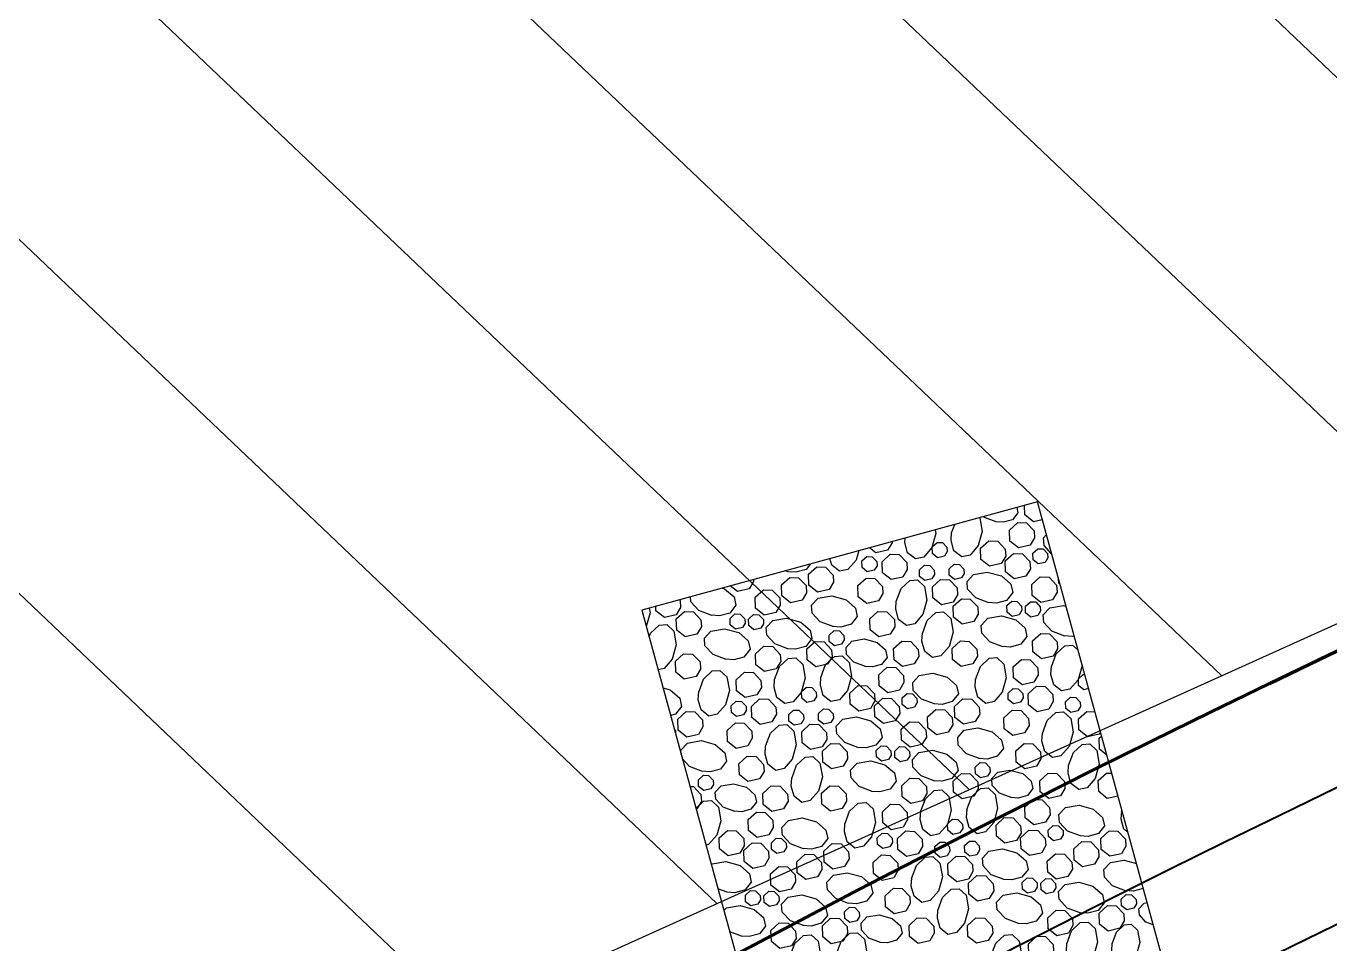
# Model space of a CAD drawing. Header units: inches. Extents: x -5337 to 1057, y 15227 to 19227.
# Drawn here: x -2680.8 to -2649.02, y 16379.7 to 16402.07 of the extents above; entities that cross this region are included whole.
import ezdxf

# ---------------------------------------------------------------- set-up
doc = ezdxf.new("R2010")
doc.units = ezdxf.units.IN
doc.header["$LTSCALE"] = 150
doc.header["$MEASUREMENT"] = 0
for name, color, linetype in [('COMT-MIN', 84, 'Continuous'), ('CONT-MJR', 84, 'Continuous'), ('PAVING', 7, 'Continuous'), ('ROW', 7, 'Continuous')]:
    doc.layers.add(name, color=color, linetype=linetype)

msp = doc.modelspace()

# ---------------------------------------------------------------- linework, layer by layer
at = {"color": 5}
for p, q in [((-2699.339, 16448.826), (-2639.361, 16391.794)), ((-2705.518, 16446.077), (-2645.511, 16389.018)), ((-2711.697, 16443.328), (-2651.662, 16386.241)), ((-2717.876, 16440.579), (-2657.812, 16383.465)), ((-2723.981, 16437.76), (-2663.963, 16380.689)), ((-2729.051, 16433.956), (-2670.113, 16377.913)), ((-2672.033, 16377.047), (-2602.131, 16408.598))]:
    msp.add_line(p, q, dxfattribs=at)
at = {"layer": 'COMT-MIN', "color": 5, "linetype": 'Continuous', "lineweight": 40}
for radius, start, end in [(358.682, 87.19595, 149.48733), (355.682, 87.19365, 152.90954), (352.682, 87.19133, 149.45481), (349.682, 87.18897, 152.96326), (341.682, 87.18254, 152.94352), (339.682, 87.1809, 146.2176), (336.682, 87.1784, 155.72029), (333.682, 87.17588, 149.75678)]:
    msp.add_arc((-2493.35, 16060.287), radius, start, end, dxfattribs=at)
at = {"layer": 'CONT-MJR', "color": 5, "linetype": 'Continuous', "lineweight": 70, "extrusion": (0, 0, -1)}
msp.add_arc((2493.35, 16060.287), 361.682, 27.07625, 92.80179, dxfattribs=at)
at = {"layer": 'CONT-MJR', "color": 5, "linetype": 'Continuous', "lineweight": 70}
msp.add_arc((-2493.35, 16060.287), 343.682, 87.18417, 149.57572, dxfattribs=at)
at = {"layer": 'PAVING', "color": 1, "flags": 128}
msp.add_lwpolyline([(-2660.516, 16368.548), (-2650.871, 16371.188), (-2656.151, 16390.478), (-2665.797, 16387.838)], close=True, dxfattribs=at)
for points in [[(-2656.655, 16390.34), (-2656.627, 16390.211), (-2656.761, 16390.04), (-2656.984, 16389.979), (-2657.167, 16389.99)], [(-2656.031, 16390.038), (-2656.25, 16389.988), (-2656.46, 16390.157), (-2656.467, 16390.392)], [(-2657.559, 16390.093), (-2657.554, 16390.089), (-2657.496, 16389.755), (-2657.592, 16389.409), (-2657.792, 16389.18), (-2657.996, 16389.134), (-2658.187, 16389.285), (-2658.254, 16389.532), (-2658.242, 16389.735)], [(-2657.154, 16389.988), (-2657.439, 16390.094), (-2657.462, 16390.119)], [(-2656.328, 16389.416), (-2656.613, 16389.351), (-2656.822, 16389.519), (-2656.831, 16389.788), (-2656.629, 16389.971), (-2656.413, 16389.962), (-2656.23, 16389.77), (-2656.218, 16389.597), (-2656.328, 16389.416)], [(-2658.64, 16389.797), (-2658.624, 16389.706), (-2658.721, 16389.359), (-2658.92, 16389.131), (-2659.125, 16389.085), (-2659.315, 16389.235), (-2659.383, 16389.483), (-2659.376, 16389.596)], [(-2658.244, 16389.72), (-2658.167, 16389.927)], [(-2655.804, 16389.21), (-2655.99, 16389.409), (-2656.004, 16389.598), (-2655.932, 16389.676)], [(-2659.802, 16389.297), (-2660.087, 16389.232), (-2660.244, 16389.358)], [(-2659.695, 16389.508), (-2659.693, 16389.478), (-2659.802, 16389.297)], [(-2658.413, 16389.154), (-2658.584, 16389.115), (-2658.71, 16389.216), (-2658.715, 16389.378), (-2658.594, 16389.487), (-2658.465, 16389.482), (-2658.355, 16389.367), (-2658.348, 16389.263), (-2658.413, 16389.154)], [(-2657.032, 16388.97), (-2657.317, 16388.906), (-2657.527, 16389.074), (-2657.535, 16389.343), (-2657.334, 16389.526), (-2657.118, 16389.517), (-2656.934, 16389.325), (-2656.923, 16389.152), (-2657.032, 16388.97)], [(-2655.96, 16389.001), (-2656.132, 16388.962), (-2656.257, 16389.063), (-2656.262, 16389.224), (-2656.141, 16389.334), (-2656.012, 16389.329), (-2655.902, 16389.213), (-2655.895, 16389.109), (-2655.961, 16389.001)], [(-2660.506, 16389.286), (-2660.57, 16389.057), (-2660.769, 16388.828), (-2660.974, 16388.783), (-2661.164, 16388.932), (-2661.208, 16389.094)], [(-2660.126, 16388.811), (-2660.297, 16388.772), (-2660.423, 16388.873), (-2660.428, 16389.034), (-2660.307, 16389.144), (-2660.177, 16389.139), (-2660.067, 16389.023), (-2660.06, 16388.92), (-2660.126, 16388.811)], [(-2659.434, 16388.644), (-2659.719, 16388.58), (-2659.929, 16388.748), (-2659.938, 16389.017), (-2659.736, 16389.2), (-2659.52, 16389.191), (-2659.337, 16388.999), (-2659.325, 16388.826), (-2659.434, 16388.645)], [(-2656.431, 16388.664), (-2656.716, 16388.599), (-2656.925, 16388.767), (-2656.934, 16389.036), (-2656.732, 16389.219), (-2656.517, 16389.21), (-2656.333, 16389.018), (-2656.322, 16388.845), (-2656.431, 16388.664)], [(-2662.224, 16388.769), (-2662.296, 16388.796)], [(-2661.679, 16388.965), (-2661.788, 16388.826), (-2662.036, 16388.759), (-2662.239, 16388.772)], [(-2661.228, 16388.337), (-2661.513, 16388.273), (-2661.722, 16388.441), (-2661.731, 16388.71), (-2661.529, 16388.893), (-2661.314, 16388.884), (-2661.13, 16388.692), (-2661.118, 16388.519), (-2661.228, 16388.338)], [(-2658.725, 16388.597), (-2658.896, 16388.558), (-2659.022, 16388.659), (-2659.027, 16388.82), (-2658.906, 16388.93), (-2658.777, 16388.925), (-2658.667, 16388.81), (-2658.66, 16388.706), (-2658.725, 16388.597)], [(-2658.001, 16388.622), (-2658.172, 16388.584), (-2658.298, 16388.685), (-2658.303, 16388.846), (-2658.182, 16388.956), (-2658.053, 16388.951), (-2657.943, 16388.835), (-2657.936, 16388.731), (-2658.001, 16388.623)], [(-2657.338, 16388.017), (-2657.655, 16388.135), (-2657.853, 16388.348), (-2657.867, 16388.536), (-2657.707, 16388.707), (-2657.374, 16388.765), (-2657.027, 16388.669), (-2656.798, 16388.47), (-2656.752, 16388.265), (-2656.903, 16388.075), (-2657.15, 16388.007), (-2657.353, 16388.02)], [(-2663.834, 16388.375), (-2663.775, 16388.359), (-2663.546, 16388.159), (-2663.501, 16387.955), (-2663.651, 16387.765), (-2663.899, 16387.697), (-2664.101, 16387.71)], [(-2663.179, 16388.353), (-2663.464, 16388.289), (-2663.638, 16388.429)], [(-2663.073, 16388.583), (-2663.07, 16388.535), (-2663.179, 16388.354)], [(-2661.886, 16388.08), (-2662.171, 16388.015), (-2662.381, 16388.184), (-2662.39, 16388.453), (-2662.188, 16388.635), (-2661.972, 16388.626), (-2661.789, 16388.435), (-2661.777, 16388.262), (-2661.886, 16388.08)], [(-2660.026, 16388.06), (-2660.311, 16387.995), (-2660.52, 16388.164), (-2660.529, 16388.433), (-2660.327, 16388.616), (-2660.112, 16388.607), (-2659.928, 16388.415), (-2659.917, 16388.241), (-2660.026, 16388.06)], [(-2659.592, 16388.046), (-2659.474, 16388.363), (-2659.262, 16388.561), (-2659.073, 16388.575), (-2658.902, 16388.415), (-2658.844, 16388.082), (-2658.94, 16387.735), (-2659.139, 16387.506), (-2659.344, 16387.461), (-2659.534, 16387.611), (-2659.602, 16387.858), (-2659.59, 16388.061)], [(-2658.208, 16388.03), (-2658.492, 16387.965), (-2658.702, 16388.133), (-2658.711, 16388.402), (-2658.509, 16388.585), (-2658.293, 16388.576), (-2658.11, 16388.384), (-2658.098, 16388.211), (-2658.208, 16388.03)], [(-2655.781, 16388.089), (-2656.066, 16388.025), (-2656.275, 16388.193), (-2656.284, 16388.462), (-2656.082, 16388.645), (-2655.867, 16388.636), (-2655.683, 16388.444), (-2655.672, 16388.271), (-2655.781, 16388.09)], [(-2655.601, 16388.469), (-2655.632, 16388.494), (-2655.635, 16388.594)], [(-2664.874, 16388.09), (-2664.858, 16388.074), (-2664.847, 16387.901), (-2664.956, 16387.72)], [(-2664.087, 16387.707), (-2664.404, 16387.825), (-2664.601, 16388.037), (-2664.611, 16388.162)], [(-2662.529, 16387.78), (-2662.814, 16387.715), (-2663.024, 16387.883), (-2663.032, 16388.152), (-2662.831, 16388.335), (-2662.615, 16388.326), (-2662.432, 16388.134), (-2662.42, 16387.961), (-2662.529, 16387.78)], [(-2661.127, 16387.435), (-2661.444, 16387.553), (-2661.641, 16387.766), (-2661.656, 16387.954), (-2661.495, 16388.125), (-2661.162, 16388.183), (-2660.815, 16388.087), (-2660.587, 16387.888), (-2660.541, 16387.683), (-2660.691, 16387.493), (-2660.939, 16387.425), (-2661.142, 16387.438)], [(-2657.701, 16387.559), (-2657.986, 16387.494), (-2658.195, 16387.662), (-2658.204, 16387.931), (-2658.002, 16388.114), (-2657.787, 16388.105), (-2657.604, 16387.913), (-2657.592, 16387.74), (-2657.701, 16387.559)], [(-2656.594, 16387.723), (-2656.765, 16387.684), (-2656.891, 16387.785), (-2656.896, 16387.946), (-2656.775, 16388.056), (-2656.646, 16388.051), (-2656.535, 16387.936), (-2656.529, 16387.832), (-2656.594, 16387.723)], [(-2656.141, 16387.707), (-2656.312, 16387.668), (-2656.438, 16387.769), (-2656.443, 16387.931), (-2656.322, 16388.04), (-2656.193, 16388.035), (-2656.083, 16387.92), (-2656.076, 16387.816), (-2656.141, 16387.707)], [(-2665.612, 16387.888), (-2665.592, 16387.772), (-2665.686, 16387.434)], [(-2664.956, 16387.72), (-2665.241, 16387.655), (-2665.45, 16387.823), (-2665.454, 16387.932)], [(-2664.45, 16387.249), (-2664.735, 16387.184), (-2664.944, 16387.352), (-2664.953, 16387.621), (-2664.751, 16387.804), (-2664.536, 16387.795), (-2664.352, 16387.603), (-2664.34, 16387.43), (-2664.45, 16387.249)], [(-2663.343, 16387.413), (-2663.513, 16387.374), (-2663.639, 16387.475), (-2663.644, 16387.636), (-2663.524, 16387.746), (-2663.394, 16387.741), (-2663.284, 16387.626), (-2663.277, 16387.522), (-2663.343, 16387.413)], [(-2662.89, 16387.397), (-2663.061, 16387.358), (-2663.187, 16387.459), (-2663.192, 16387.62), (-2663.071, 16387.73), (-2662.941, 16387.725), (-2662.831, 16387.61), (-2662.824, 16387.506), (-2662.89, 16387.397)], [(-2659.736, 16387.25), (-2660.02, 16387.185), (-2660.23, 16387.354), (-2660.239, 16387.622), (-2660.037, 16387.805), (-2659.821, 16387.796), (-2659.638, 16387.605), (-2659.626, 16387.432), (-2659.736, 16387.25)], [(-2658.955, 16387.265), (-2658.836, 16387.582), (-2658.624, 16387.78), (-2658.436, 16387.794), (-2658.265, 16387.634), (-2658.207, 16387.301), (-2658.303, 16386.954), (-2658.502, 16386.725), (-2658.707, 16386.68), (-2658.897, 16386.83), (-2658.965, 16387.077), (-2658.952, 16387.28)], [(-2655.483, 16387.204), (-2655.8, 16387.323), (-2655.997, 16387.535), (-2656.012, 16387.724), (-2655.851, 16387.895), (-2655.518, 16387.952), (-2655.455, 16387.935)], [(-2665.618, 16387.184), (-2665.585, 16387.272), (-2665.373, 16387.47), (-2665.184, 16387.484), (-2665.013, 16387.324), (-2664.955, 16386.991), (-2665.051, 16386.644), (-2665.251, 16386.415), (-2665.398, 16386.382)], [(-2662.231, 16386.894), (-2662.548, 16387.013), (-2662.746, 16387.225), (-2662.76, 16387.414), (-2662.6, 16387.585), (-2662.267, 16387.643), (-2661.92, 16387.546), (-2661.691, 16387.347), (-2661.646, 16387.142), (-2661.796, 16386.952), (-2662.044, 16386.884), (-2662.246, 16386.897)], [(-2656.991, 16386.946), (-2657.308, 16387.065), (-2657.505, 16387.277), (-2657.52, 16387.466), (-2657.359, 16387.637), (-2657.026, 16387.695), (-2656.679, 16387.598), (-2656.45, 16387.399), (-2656.405, 16387.194), (-2656.555, 16387.004), (-2656.803, 16386.936), (-2657.006, 16386.949)], [(-2663.74, 16386.636), (-2664.056, 16386.755), (-2664.254, 16386.967), (-2664.268, 16387.156), (-2664.108, 16387.327), (-2663.775, 16387.385), (-2663.428, 16387.288), (-2663.199, 16387.089), (-2663.154, 16386.884), (-2663.304, 16386.694), (-2663.551, 16386.627), (-2663.754, 16386.639)], [(-2660.927, 16387.007), (-2661.098, 16386.968), (-2661.224, 16387.069), (-2661.229, 16387.23), (-2661.108, 16387.34), (-2660.979, 16387.335), (-2660.868, 16387.22), (-2660.861, 16387.115), (-2660.927, 16387.007)], [(-2660.34, 16386.46), (-2660.625, 16386.567), (-2660.803, 16386.758), (-2660.816, 16386.927), (-2660.672, 16387.081), (-2660.372, 16387.134), (-2660.06, 16387.047), (-2659.854, 16386.867), (-2659.813, 16386.683), (-2659.948, 16386.512), (-2660.171, 16386.451), (-2660.354, 16386.463)], [(-2655.769, 16386.713), (-2656.053, 16386.648), (-2656.263, 16386.817), (-2656.272, 16387.085), (-2656.07, 16387.268), (-2655.855, 16387.259), (-2655.671, 16387.068), (-2655.659, 16386.895), (-2655.769, 16386.713)], [(-2655.255, 16387.205), (-2655.295, 16387.194), (-2655.498, 16387.207)], [(-2664.473, 16386.219), (-2664.758, 16386.155), (-2664.967, 16386.323), (-2664.976, 16386.592), (-2664.775, 16386.775), (-2664.559, 16386.766), (-2664.375, 16386.574), (-2664.364, 16386.401), (-2664.473, 16386.219)], [(-2662.517, 16386.403), (-2662.802, 16386.338), (-2663.011, 16386.507), (-2663.02, 16386.775), (-2662.818, 16386.958), (-2662.603, 16386.95), (-2662.419, 16386.758), (-2662.408, 16386.584), (-2662.517, 16386.403)], [(-2661.265, 16386.518), (-2661.55, 16386.453), (-2661.76, 16386.622), (-2661.768, 16386.89), (-2661.567, 16387.074), (-2661.351, 16387.065), (-2661.167, 16386.873), (-2661.156, 16386.7), (-2661.265, 16386.518)], [(-2659.152, 16386.525), (-2659.437, 16386.46), (-2659.646, 16386.629), (-2659.655, 16386.898), (-2659.453, 16387.081), (-2659.238, 16387.072), (-2659.054, 16386.88), (-2659.043, 16386.707), (-2659.152, 16386.526)], [(-2657.724, 16386.529), (-2658.009, 16386.464), (-2658.219, 16386.633), (-2658.228, 16386.902), (-2658.026, 16387.085), (-2657.811, 16387.076), (-2657.627, 16386.884), (-2657.615, 16386.711), (-2657.724, 16386.529)], [(-2655.811, 16386.453), (-2655.692, 16386.77), (-2655.48, 16386.968), (-2655.292, 16386.982), (-2655.161, 16386.859)], [(-2662.559, 16386.143), (-2662.441, 16386.46), (-2662.229, 16386.658), (-2662.04, 16386.672), (-2661.869, 16386.512), (-2661.811, 16386.178), (-2661.907, 16385.832), (-2662.107, 16385.603), (-2662.311, 16385.558), (-2662.502, 16385.707), (-2662.569, 16385.955), (-2662.557, 16386.158)], [(-2661.431, 16386.192), (-2661.313, 16386.509), (-2661.1, 16386.707), (-2660.912, 16386.722), (-2660.741, 16386.561), (-2660.683, 16386.228), (-2660.779, 16385.881), (-2660.978, 16385.652), (-2661.183, 16385.607), (-2661.373, 16385.757), (-2661.441, 16386.005), (-2661.428, 16386.207)], [(-2657.66, 16386.15), (-2657.542, 16386.467), (-2657.329, 16386.665), (-2657.14, 16386.679), (-2656.97, 16386.519), (-2656.912, 16386.186), (-2657.008, 16385.839), (-2657.208, 16385.61), (-2657.412, 16385.565), (-2657.602, 16385.715), (-2657.67, 16385.962), (-2657.657, 16386.165)], [(-2656.24, 16386.079), (-2656.525, 16386.014), (-2656.735, 16386.183), (-2656.743, 16386.451), (-2656.542, 16386.635), (-2656.326, 16386.626), (-2656.143, 16386.434), (-2656.131, 16386.261), (-2656.24, 16386.079)], [(-2655.068, 16386.523), (-2655.063, 16386.488), (-2655.159, 16386.142), (-2655.359, 16385.913), (-2655.563, 16385.868), (-2655.753, 16386.017), (-2655.821, 16386.265), (-2655.808, 16386.468)], [(-2664.408, 16385.84), (-2664.29, 16386.157), (-2664.078, 16386.355), (-2663.889, 16386.369), (-2663.718, 16386.209), (-2663.66, 16385.876), (-2663.757, 16385.529), (-2663.956, 16385.3), (-2664.16, 16385.255), (-2664.351, 16385.405), (-2664.418, 16385.653), (-2664.406, 16385.855)], [(-2662.989, 16385.769), (-2663.274, 16385.705), (-2663.483, 16385.873), (-2663.492, 16386.142), (-2663.29, 16386.325), (-2663.075, 16386.316), (-2662.891, 16386.124), (-2662.88, 16385.951), (-2662.989, 16385.77)], [(-2659.514, 16385.888), (-2659.799, 16385.823), (-2660.009, 16385.992), (-2660.017, 16386.261), (-2659.816, 16386.444), (-2659.6, 16386.435), (-2659.416, 16386.243), (-2659.405, 16386.07), (-2659.514, 16385.888)], [(-2658.662, 16385.551), (-2658.979, 16385.669), (-2659.177, 16385.882), (-2659.191, 16386.071), (-2659.031, 16386.242), (-2658.697, 16386.299), (-2658.351, 16386.203), (-2658.122, 16386.004), (-2658.076, 16385.799), (-2658.226, 16385.609), (-2658.474, 16385.541), (-2658.677, 16385.554)], [(-2654.905, 16385.924), (-2655.022, 16385.898), (-2655.148, 16385.999), (-2655.153, 16386.16), (-2655.032, 16386.27), (-2654.999, 16386.268)], [(-2665.278, 16385.943), (-2665.099, 16385.893), (-2664.87, 16385.694), (-2664.825, 16385.489), (-2664.975, 16385.299), (-2665.093, 16385.267)], [(-2661.6, 16385.626), (-2661.771, 16385.588), (-2661.897, 16385.689), (-2661.902, 16385.85), (-2661.781, 16385.96), (-2661.652, 16385.954), (-2661.541, 16385.839), (-2661.534, 16385.735), (-2661.6, 16385.627)], [(-2660.219, 16385.443), (-2660.504, 16385.378), (-2660.713, 16385.546), (-2660.722, 16385.815), (-2660.52, 16385.998), (-2660.305, 16385.989), (-2660.121, 16385.797), (-2660.11, 16385.624), (-2660.219, 16385.443)], [(-2656.564, 16385.593), (-2656.735, 16385.554), (-2656.861, 16385.655), (-2656.866, 16385.817), (-2656.745, 16385.926), (-2656.616, 16385.921), (-2656.505, 16385.806), (-2656.498, 16385.702), (-2656.564, 16385.593)], [(-2655.873, 16385.427), (-2656.157, 16385.362), (-2656.367, 16385.531), (-2656.376, 16385.799), (-2656.174, 16385.982), (-2655.958, 16385.974), (-2655.775, 16385.782), (-2655.763, 16385.608), (-2655.872, 16385.427)], [(-2663.312, 16385.283), (-2663.483, 16385.244), (-2663.609, 16385.345), (-2663.614, 16385.507), (-2663.493, 16385.616), (-2663.364, 16385.611), (-2663.254, 16385.496), (-2663.247, 16385.392), (-2663.313, 16385.283)], [(-2662.621, 16385.117), (-2662.906, 16385.052), (-2663.115, 16385.221), (-2663.124, 16385.49), (-2662.922, 16385.672), (-2662.707, 16385.664), (-2662.523, 16385.472), (-2662.512, 16385.299), (-2662.621, 16385.117)], [(-2659.618, 16385.136), (-2659.902, 16385.071), (-2660.112, 16385.24), (-2660.121, 16385.508), (-2659.919, 16385.691), (-2659.704, 16385.683), (-2659.52, 16385.491), (-2659.508, 16385.317), (-2659.617, 16385.136)], [(-2659.147, 16385.473), (-2659.318, 16385.434), (-2659.444, 16385.535), (-2659.449, 16385.697), (-2659.328, 16385.806), (-2659.199, 16385.801), (-2659.088, 16385.686), (-2659.081, 16385.582), (-2659.147, 16385.473)], [(-2657.666, 16385.12), (-2657.951, 16385.055), (-2658.16, 16385.223), (-2658.169, 16385.492), (-2657.967, 16385.675), (-2657.752, 16385.666), (-2657.568, 16385.474), (-2657.556, 16385.301), (-2657.666, 16385.12)], [(-2655.164, 16385.379), (-2655.334, 16385.341), (-2655.46, 16385.442), (-2655.465, 16385.603), (-2655.344, 16385.713), (-2655.215, 16385.707), (-2655.105, 16385.592), (-2655.098, 16385.488), (-2655.164, 16385.379)], [(-2664.414, 16384.81), (-2664.699, 16384.745), (-2664.908, 16384.913), (-2664.917, 16385.182), (-2664.715, 16385.365), (-2664.5, 16385.356), (-2664.316, 16385.164), (-2664.305, 16384.991), (-2664.414, 16384.81)], [(-2661.912, 16385.069), (-2662.083, 16385.031), (-2662.209, 16385.132), (-2662.214, 16385.293), (-2662.093, 16385.402), (-2661.964, 16385.397), (-2661.853, 16385.282), (-2661.846, 16385.178), (-2661.912, 16385.07)], [(-2661.188, 16385.095), (-2661.359, 16385.056), (-2661.485, 16385.157), (-2661.49, 16385.318), (-2661.369, 16385.428), (-2661.24, 16385.423), (-2661.129, 16385.308), (-2661.122, 16385.204), (-2661.188, 16385.095)], [(-2660.525, 16384.489), (-2660.842, 16384.608), (-2661.039, 16384.82), (-2661.054, 16385.009), (-2660.893, 16385.18), (-2660.56, 16385.238), (-2660.213, 16385.141), (-2659.985, 16384.942), (-2659.939, 16384.737), (-2660.089, 16384.547), (-2660.337, 16384.48), (-2660.539, 16384.492)], [(-2658.324, 16384.862), (-2658.609, 16384.798), (-2658.819, 16384.966), (-2658.827, 16385.235), (-2658.626, 16385.418), (-2658.41, 16385.409), (-2658.227, 16385.217), (-2658.215, 16385.044), (-2658.324, 16384.862)], [(-2656.464, 16384.843), (-2656.749, 16384.778), (-2656.958, 16384.946), (-2656.967, 16385.215), (-2656.765, 16385.398), (-2656.55, 16385.389), (-2656.366, 16385.197), (-2656.355, 16385.024), (-2656.464, 16384.843)], [(-2656.03, 16384.829), (-2655.912, 16385.146), (-2655.7, 16385.343), (-2655.511, 16385.358), (-2655.34, 16385.197), (-2655.282, 16384.864), (-2655.378, 16384.517), (-2655.578, 16384.289), (-2655.782, 16384.243), (-2655.972, 16384.393), (-2656.04, 16384.641), (-2656.028, 16384.844)], [(-2654.645, 16384.812), (-2654.931, 16384.747), (-2655.14, 16384.916), (-2655.149, 16385.184), (-2654.947, 16385.367), (-2654.75, 16385.359)], [(-2665.002, 16384.935), (-2664.975, 16384.907), (-2664.969, 16384.815)], [(-2663.213, 16384.533), (-2663.497, 16384.468), (-2663.707, 16384.636), (-2663.716, 16384.905), (-2663.514, 16385.088), (-2663.298, 16385.079), (-2663.115, 16384.887), (-2663.103, 16384.714), (-2663.213, 16384.533)], [(-2662.778, 16384.519), (-2662.66, 16384.836), (-2662.448, 16385.033), (-2662.259, 16385.048), (-2662.088, 16384.887), (-2662.03, 16384.554), (-2662.127, 16384.207), (-2662.326, 16383.978), (-2662.531, 16383.933), (-2662.721, 16384.083), (-2662.788, 16384.331), (-2662.776, 16384.534)], [(-2661.394, 16384.502), (-2661.679, 16384.437), (-2661.888, 16384.606), (-2661.897, 16384.874), (-2661.695, 16385.057), (-2661.48, 16385.048), (-2661.296, 16384.857), (-2661.285, 16384.683), (-2661.394, 16384.502)], [(-2658.967, 16384.562), (-2659.252, 16384.497), (-2659.462, 16384.665), (-2659.471, 16384.934), (-2659.269, 16385.117), (-2659.053, 16385.108), (-2658.87, 16384.916), (-2658.858, 16384.743), (-2658.968, 16384.562)], [(-2657.565, 16384.218), (-2657.882, 16384.336), (-2658.079, 16384.548), (-2658.094, 16384.737), (-2657.933, 16384.908), (-2657.601, 16384.966), (-2657.254, 16384.869), (-2657.025, 16384.67), (-2656.979, 16384.466), (-2657.129, 16384.275), (-2657.377, 16384.208), (-2657.58, 16384.22)], [(-2654.614, 16384.864), (-2654.645, 16384.812)], [(-2664.834, 16384.322), (-2664.842, 16384.427), (-2664.682, 16384.598), (-2664.349, 16384.656), (-2664.002, 16384.56), (-2663.773, 16384.36), (-2663.728, 16384.156), (-2663.878, 16383.965), (-2664.126, 16383.898), (-2664.328, 16383.91)], [(-2660.888, 16384.031), (-2661.173, 16383.966), (-2661.382, 16384.135), (-2661.391, 16384.403), (-2661.189, 16384.586), (-2660.974, 16384.578), (-2660.79, 16384.386), (-2660.779, 16384.212), (-2660.888, 16384.031)], [(-2656.174, 16384.033), (-2656.458, 16383.968), (-2656.668, 16384.136), (-2656.677, 16384.405), (-2656.475, 16384.588), (-2656.259, 16384.579), (-2656.076, 16384.387), (-2656.065, 16384.214), (-2656.174, 16384.033)], [(-2655.393, 16384.048), (-2655.274, 16384.364), (-2655.062, 16384.562), (-2654.874, 16384.577), (-2654.703, 16384.416), (-2654.645, 16384.083), (-2654.741, 16383.736), (-2654.941, 16383.507), (-2655.145, 16383.462), (-2655.335, 16383.612), (-2655.403, 16383.86), (-2655.39, 16384.062)], [(-2654.462, 16384.306), (-2654.634, 16384.445), (-2654.642, 16384.713), (-2654.587, 16384.764)], [(-2662.922, 16383.722), (-2663.207, 16383.658), (-2663.416, 16383.826), (-2663.425, 16384.095), (-2663.223, 16384.278), (-2663.008, 16384.269), (-2662.824, 16384.077), (-2662.813, 16383.904), (-2662.922, 16383.723)], [(-2662.141, 16383.738), (-2662.023, 16384.055), (-2661.811, 16384.252), (-2661.622, 16384.267), (-2661.451, 16384.106), (-2661.393, 16383.773), (-2661.49, 16383.426), (-2661.689, 16383.198), (-2661.894, 16383.152), (-2662.084, 16383.302), (-2662.151, 16383.55), (-2662.139, 16383.753)], [(-2659.781, 16384.196), (-2659.952, 16384.157), (-2660.077, 16384.258), (-2660.082, 16384.419), (-2659.962, 16384.529), (-2659.832, 16384.523), (-2659.722, 16384.408), (-2659.715, 16384.305), (-2659.781, 16384.196)], [(-2659.328, 16384.179), (-2659.499, 16384.141), (-2659.625, 16384.242), (-2659.63, 16384.403), (-2659.509, 16384.513), (-2659.38, 16384.508), (-2659.269, 16384.392), (-2659.262, 16384.288), (-2659.328, 16384.18)], [(-2658.67, 16383.677), (-2658.986, 16383.795), (-2659.184, 16384.007), (-2659.198, 16384.196), (-2659.038, 16384.367), (-2658.705, 16384.425), (-2658.358, 16384.329), (-2658.129, 16384.129), (-2658.084, 16383.925), (-2658.234, 16383.734), (-2658.482, 16383.667), (-2658.684, 16383.679)], [(-2664.314, 16383.908), (-2664.63, 16384.026), (-2664.804, 16384.213)], [(-2660.178, 16383.419), (-2660.494, 16383.537), (-2660.692, 16383.749), (-2660.706, 16383.938), (-2660.546, 16384.109), (-2660.213, 16384.167), (-2659.866, 16384.071), (-2659.637, 16383.871), (-2659.592, 16383.667), (-2659.742, 16383.476), (-2659.989, 16383.409), (-2660.192, 16383.421)], [(-2657.365, 16383.789), (-2657.536, 16383.75), (-2657.662, 16383.851), (-2657.667, 16384.013), (-2657.546, 16384.122), (-2657.417, 16384.117), (-2657.307, 16384.002), (-2657.3, 16383.898), (-2657.365, 16383.789)], [(-2656.788, 16383.267), (-2657.073, 16383.373), (-2657.251, 16383.564), (-2657.264, 16383.734), (-2657.119, 16383.888), (-2656.82, 16383.94), (-2656.507, 16383.853), (-2656.302, 16383.673), (-2656.261, 16383.49), (-2656.396, 16383.319), (-2656.619, 16383.258), (-2656.801, 16383.269)], [(-2664.113, 16383.479), (-2664.285, 16383.44), (-2664.41, 16383.542), (-2664.415, 16383.703), (-2664.294, 16383.812), (-2664.165, 16383.807), (-2664.055, 16383.692), (-2664.048, 16383.588), (-2664.114, 16383.479)], [(-2663.527, 16382.933), (-2663.812, 16383.039), (-2663.99, 16383.23), (-2664.002, 16383.4), (-2663.858, 16383.554), (-2663.559, 16383.606), (-2663.246, 16383.52), (-2663.041, 16383.34), (-2663, 16383.156), (-2663.135, 16382.984), (-2663.358, 16382.924), (-2663.54, 16382.935)], [(-2658.955, 16383.186), (-2659.24, 16383.121), (-2659.45, 16383.289), (-2659.458, 16383.558), (-2659.257, 16383.741), (-2659.041, 16383.732), (-2658.857, 16383.54), (-2658.846, 16383.367), (-2658.955, 16383.186)], [(-2657.703, 16383.3), (-2657.988, 16383.236), (-2658.198, 16383.404), (-2658.206, 16383.673), (-2658.005, 16383.856), (-2657.789, 16383.847), (-2657.605, 16383.655), (-2657.594, 16383.482), (-2657.703, 16383.301)], [(-2655.59, 16383.308), (-2655.875, 16383.243), (-2656.084, 16383.412), (-2656.093, 16383.68), (-2655.891, 16383.863), (-2655.676, 16383.854), (-2655.492, 16383.663), (-2655.48, 16383.489), (-2655.59, 16383.308)], [(-2654.188, 16383.306), (-2654.448, 16383.247), (-2654.657, 16383.416), (-2654.666, 16383.684), (-2654.464, 16383.867), (-2654.34, 16383.862)], [(-2664.62, 16383.54), (-2664.538, 16383.537), (-2664.354, 16383.345), (-2664.342, 16383.172), (-2664.452, 16382.991)], [(-2662.338, 16382.998), (-2662.623, 16382.933), (-2662.833, 16383.102), (-2662.841, 16383.37), (-2662.64, 16383.553), (-2662.424, 16383.544), (-2662.241, 16383.353), (-2662.229, 16383.179), (-2662.338, 16382.998)], [(-2660.911, 16383.002), (-2661.196, 16382.937), (-2661.406, 16383.105), (-2661.414, 16383.374), (-2661.213, 16383.557), (-2660.997, 16383.548), (-2660.813, 16383.357), (-2660.802, 16383.183), (-2660.911, 16383.002)], [(-2658.998, 16382.925), (-2658.879, 16383.242), (-2658.667, 16383.44), (-2658.478, 16383.454), (-2658.307, 16383.294), (-2658.249, 16382.961), (-2658.346, 16382.614), (-2658.545, 16382.385), (-2658.749, 16382.34), (-2658.94, 16382.49), (-2659.007, 16382.738), (-2658.995, 16382.94)], [(-2657.869, 16382.975), (-2657.751, 16383.292), (-2657.539, 16383.489), (-2657.35, 16383.504), (-2657.179, 16383.344), (-2657.121, 16383.01), (-2657.217, 16382.663), (-2657.417, 16382.435), (-2657.621, 16382.389), (-2657.811, 16382.539), (-2657.879, 16382.787), (-2657.866, 16382.99)], [(-2664.474, 16383.005), (-2664.287, 16383.18), (-2664.098, 16383.194), (-2663.927, 16383.034), (-2663.869, 16382.7), (-2663.966, 16382.354), (-2664.165, 16382.125), (-2664.229, 16382.111)], [(-2664.452, 16382.991), (-2664.469, 16382.987)], [(-2660.846, 16382.623), (-2660.728, 16382.94), (-2660.516, 16383.137), (-2660.327, 16383.152), (-2660.156, 16382.991), (-2660.098, 16382.658), (-2660.195, 16382.311), (-2660.394, 16382.083), (-2660.599, 16382.037), (-2660.789, 16382.187), (-2660.856, 16382.435), (-2660.844, 16382.638)], [(-2659.427, 16382.552), (-2659.712, 16382.487), (-2659.921, 16382.656), (-2659.93, 16382.924), (-2659.728, 16383.107), (-2659.513, 16383.098), (-2659.329, 16382.906), (-2659.318, 16382.733), (-2659.427, 16382.552)], [(-2655.952, 16382.671), (-2656.237, 16382.606), (-2656.447, 16382.774), (-2656.455, 16383.043), (-2656.254, 16383.226), (-2656.038, 16383.217), (-2655.854, 16383.025), (-2655.843, 16382.852), (-2655.952, 16382.671)], [(-2655.1, 16382.334), (-2655.417, 16382.452), (-2655.615, 16382.664), (-2655.629, 16382.853), (-2655.469, 16383.024), (-2655.135, 16383.082), (-2654.789, 16382.985), (-2654.56, 16382.786), (-2654.515, 16382.581), (-2654.665, 16382.391), (-2654.912, 16382.324), (-2655.115, 16382.336)], [(-2662.701, 16382.361), (-2662.986, 16382.296), (-2663.195, 16382.465), (-2663.204, 16382.733), (-2663.002, 16382.916), (-2662.787, 16382.907), (-2662.603, 16382.715), (-2662.591, 16382.542), (-2662.701, 16382.361)], [(-2661.849, 16382.024), (-2662.166, 16382.142), (-2662.363, 16382.354), (-2662.377, 16382.543), (-2662.217, 16382.714), (-2661.884, 16382.772), (-2661.537, 16382.675), (-2661.308, 16382.476), (-2661.263, 16382.272), (-2661.413, 16382.081), (-2661.661, 16382.014), (-2661.863, 16382.026)], [(-2658.038, 16382.409), (-2658.209, 16382.37), (-2658.335, 16382.471), (-2658.34, 16382.632), (-2658.219, 16382.742), (-2658.09, 16382.737), (-2657.979, 16382.622), (-2657.972, 16382.518), (-2658.038, 16382.409)], [(-2656.657, 16382.225), (-2656.942, 16382.16), (-2657.151, 16382.329), (-2657.16, 16382.598), (-2656.958, 16382.78), (-2656.743, 16382.772), (-2656.559, 16382.58), (-2656.548, 16382.406), (-2656.657, 16382.225)], [(-2653.946, 16382.423), (-2654.041, 16382.498), (-2654.108, 16382.745), (-2654.096, 16382.948)], [(-2654.098, 16382.933), (-2654.091, 16382.952)], [(-2663.405, 16381.915), (-2663.69, 16381.851), (-2663.9, 16382.019), (-2663.908, 16382.288), (-2663.707, 16382.47), (-2663.491, 16382.462), (-2663.308, 16382.27), (-2663.296, 16382.097), (-2663.405, 16381.915)], [(-2659.75, 16382.066), (-2659.922, 16382.027), (-2660.047, 16382.128), (-2660.053, 16382.289), (-2659.931, 16382.399), (-2659.802, 16382.394), (-2659.692, 16382.278), (-2659.685, 16382.174), (-2659.751, 16382.066)], [(-2659.059, 16381.9), (-2659.344, 16381.835), (-2659.553, 16382.003), (-2659.562, 16382.272), (-2659.36, 16382.455), (-2659.145, 16382.446), (-2658.961, 16382.254), (-2658.95, 16382.081), (-2659.059, 16381.9)], [(-2656.056, 16381.918), (-2656.34, 16381.854), (-2656.55, 16382.022), (-2656.559, 16382.291), (-2656.357, 16382.474), (-2656.142, 16382.465), (-2655.958, 16382.273), (-2655.946, 16382.1), (-2656.055, 16381.918)], [(-2655.585, 16382.255), (-2655.756, 16382.217), (-2655.882, 16382.318), (-2655.887, 16382.479), (-2655.766, 16382.589), (-2655.637, 16382.584), (-2655.526, 16382.468), (-2655.52, 16382.364), (-2655.585, 16382.256)], [(-2654.104, 16381.902), (-2654.389, 16381.838), (-2654.598, 16382.006), (-2654.607, 16382.274), (-2654.405, 16382.458), (-2654.19, 16382.449), (-2654.006, 16382.257), (-2653.995, 16382.083), (-2654.104, 16381.902)], [(-2662.804, 16381.608), (-2663.089, 16381.544), (-2663.298, 16381.712), (-2663.307, 16381.981), (-2663.105, 16382.164), (-2662.89, 16382.155), (-2662.706, 16381.963), (-2662.695, 16381.79), (-2662.804, 16381.609)], [(-2662.334, 16381.945), (-2662.505, 16381.907), (-2662.63, 16382.008), (-2662.636, 16382.169), (-2662.515, 16382.278), (-2662.385, 16382.274), (-2662.275, 16382.158), (-2662.268, 16382.054), (-2662.334, 16381.946)], [(-2660.852, 16381.592), (-2661.137, 16381.528), (-2661.347, 16381.696), (-2661.355, 16381.965), (-2661.154, 16382.148), (-2660.938, 16382.139), (-2660.755, 16381.947), (-2660.743, 16381.774), (-2660.852, 16381.592)], [(-2658.35, 16381.852), (-2658.521, 16381.813), (-2658.647, 16381.914), (-2658.652, 16382.075), (-2658.531, 16382.185), (-2658.402, 16382.18), (-2658.291, 16382.065), (-2658.285, 16381.961), (-2658.35, 16381.852)], [(-2657.626, 16381.877), (-2657.797, 16381.839), (-2657.923, 16381.94), (-2657.928, 16382.101), (-2657.807, 16382.211), (-2657.678, 16382.205), (-2657.567, 16382.09), (-2657.56, 16381.986), (-2657.626, 16381.878)], [(-2656.963, 16381.272), (-2657.28, 16381.39), (-2657.477, 16381.602), (-2657.492, 16381.791), (-2657.331, 16381.962), (-2656.998, 16382.02), (-2656.652, 16381.924), (-2656.423, 16381.724), (-2656.377, 16381.52), (-2656.527, 16381.329), (-2656.775, 16381.262), (-2656.978, 16381.274)], [(-2654.763, 16381.645), (-2655.048, 16381.58), (-2655.257, 16381.748), (-2655.266, 16382.017), (-2655.064, 16382.2), (-2654.849, 16382.191), (-2654.665, 16381.999), (-2654.653, 16381.826), (-2654.763, 16381.645)], [(-2664.098, 16381.633), (-2664.08, 16381.652), (-2663.747, 16381.71), (-2663.4, 16381.614), (-2663.171, 16381.414), (-2663.126, 16381.21), (-2663.276, 16381.02), (-2663.523, 16380.952), (-2663.726, 16380.964)], [(-2661.511, 16381.335), (-2661.796, 16381.27), (-2662.005, 16381.439), (-2662.014, 16381.707), (-2661.813, 16381.89), (-2661.597, 16381.882), (-2661.413, 16381.69), (-2661.402, 16381.516), (-2661.511, 16381.335)], [(-2659.651, 16381.315), (-2659.935, 16381.25), (-2660.145, 16381.419), (-2660.154, 16381.687), (-2659.952, 16381.87), (-2659.737, 16381.861), (-2659.553, 16381.67), (-2659.541, 16381.497), (-2659.651, 16381.315)], [(-2659.217, 16381.301), (-2659.098, 16381.618), (-2658.886, 16381.816), (-2658.697, 16381.83), (-2658.526, 16381.67), (-2658.468, 16381.337), (-2658.565, 16380.99), (-2658.764, 16380.761), (-2658.969, 16380.716), (-2659.159, 16380.866), (-2659.227, 16381.113), (-2659.214, 16381.316)], [(-2657.832, 16381.284), (-2658.117, 16381.22), (-2658.327, 16381.388), (-2658.335, 16381.657), (-2658.134, 16381.84), (-2657.918, 16381.831), (-2657.734, 16381.639), (-2657.723, 16381.466), (-2657.832, 16381.284)], [(-2655.406, 16381.344), (-2655.69, 16381.279), (-2655.9, 16381.448), (-2655.909, 16381.716), (-2655.707, 16381.9), (-2655.492, 16381.891), (-2655.308, 16381.699), (-2655.296, 16381.526), (-2655.406, 16381.344)], [(-2654.003, 16381), (-2654.32, 16381.119), (-2654.518, 16381.33), (-2654.532, 16381.519), (-2654.372, 16381.69), (-2654.038, 16381.748), (-2653.739, 16381.665)], [(-2662.154, 16381.034), (-2662.439, 16380.97), (-2662.648, 16381.138), (-2662.657, 16381.407), (-2662.455, 16381.59), (-2662.24, 16381.581), (-2662.056, 16381.389), (-2662.045, 16381.216), (-2662.154, 16381.035)], [(-2660.752, 16380.69), (-2661.068, 16380.808), (-2661.266, 16381.021), (-2661.28, 16381.209), (-2661.12, 16381.38), (-2660.787, 16381.438), (-2660.44, 16381.342), (-2660.211, 16381.143), (-2660.166, 16380.938), (-2660.316, 16380.748), (-2660.564, 16380.68), (-2660.766, 16380.693)], [(-2657.326, 16380.813), (-2657.611, 16380.749), (-2657.82, 16380.917), (-2657.829, 16381.186), (-2657.627, 16381.368), (-2657.412, 16381.36), (-2657.228, 16381.168), (-2657.217, 16380.995), (-2657.326, 16380.814)], [(-2659.36, 16380.505), (-2659.645, 16380.44), (-2659.855, 16380.609), (-2659.863, 16380.877), (-2659.661, 16381.06), (-2659.446, 16381.051), (-2659.262, 16380.86), (-2659.251, 16380.686), (-2659.36, 16380.505)], [(-2658.579, 16380.52), (-2658.461, 16380.837), (-2658.249, 16381.034), (-2658.06, 16381.049), (-2657.889, 16380.888), (-2657.831, 16380.555), (-2657.928, 16380.209), (-2658.127, 16379.98), (-2658.332, 16379.934), (-2658.522, 16380.084), (-2658.589, 16380.332), (-2658.577, 16380.535)], [(-2656.219, 16380.978), (-2656.39, 16380.939), (-2656.516, 16381.04), (-2656.521, 16381.201), (-2656.4, 16381.311), (-2656.27, 16381.306), (-2656.16, 16381.191), (-2656.153, 16381.087), (-2656.219, 16380.978)], [(-2655.766, 16380.962), (-2655.937, 16380.923), (-2656.062, 16381.024), (-2656.068, 16381.185), (-2655.947, 16381.295), (-2655.818, 16381.29), (-2655.707, 16381.175), (-2655.7, 16381.071), (-2655.766, 16380.962)], [(-2655.108, 16380.459), (-2655.425, 16380.577), (-2655.622, 16380.79), (-2655.637, 16380.978), (-2655.476, 16381.149), (-2655.143, 16381.207), (-2654.796, 16381.111), (-2654.567, 16380.911), (-2654.522, 16380.707), (-2654.672, 16380.517), (-2654.92, 16380.449), (-2655.123, 16380.462)], [(-2653.572, 16381.057), (-2653.815, 16380.99), (-2654.018, 16381.003)], [(-2663.711, 16380.962), (-2663.937, 16381.046)], [(-2662.967, 16380.668), (-2663.138, 16380.629), (-2663.264, 16380.73), (-2663.269, 16380.891), (-2663.148, 16381.001), (-2663.019, 16380.996), (-2662.908, 16380.881), (-2662.902, 16380.777), (-2662.967, 16380.668)], [(-2662.514, 16380.652), (-2662.685, 16380.613), (-2662.811, 16380.714), (-2662.816, 16380.875), (-2662.695, 16380.985), (-2662.566, 16380.98), (-2662.456, 16380.865), (-2662.449, 16380.761), (-2662.514, 16380.652)], [(-2661.856, 16380.149), (-2662.173, 16380.268), (-2662.371, 16380.48), (-2662.385, 16380.669), (-2662.225, 16380.84), (-2661.891, 16380.897), (-2661.545, 16380.801), (-2661.316, 16380.602), (-2661.271, 16380.397), (-2661.42, 16380.207), (-2661.668, 16380.139), (-2661.871, 16380.152)], [(-2656.615, 16380.201), (-2656.932, 16380.319), (-2657.13, 16380.532), (-2657.144, 16380.72), (-2656.984, 16380.891), (-2656.651, 16380.949), (-2656.304, 16380.853), (-2656.075, 16380.654), (-2656.03, 16380.449), (-2656.18, 16380.259), (-2656.427, 16380.191), (-2656.63, 16380.204)], [(-2653.803, 16380.571), (-2653.974, 16380.533), (-2654.1, 16380.634), (-2654.105, 16380.795), (-2653.984, 16380.905), (-2653.855, 16380.9), (-2653.745, 16380.784), (-2653.738, 16380.68), (-2653.803, 16380.571)], [(-2663.793, 16380.517), (-2663.732, 16380.582), (-2663.399, 16380.639), (-2663.052, 16380.543), (-2662.824, 16380.344), (-2662.778, 16380.139), (-2662.928, 16379.949), (-2663.176, 16379.881), (-2663.379, 16379.894)], [(-2660.552, 16380.262), (-2660.723, 16380.223), (-2660.848, 16380.324), (-2660.854, 16380.485), (-2660.733, 16380.595), (-2660.603, 16380.59), (-2660.493, 16380.474), (-2660.486, 16380.37), (-2660.552, 16380.262)], [(-2659.974, 16379.739), (-2660.259, 16379.845), (-2660.437, 16380.036), (-2660.45, 16380.206), (-2660.306, 16380.36), (-2660.006, 16380.412), (-2659.694, 16380.326), (-2659.488, 16380.146), (-2659.447, 16379.962), (-2659.582, 16379.791), (-2659.805, 16379.73), (-2659.988, 16379.741)], [(-2655.393, 16379.968), (-2655.678, 16379.903), (-2655.887, 16380.072), (-2655.896, 16380.34), (-2655.695, 16380.523), (-2655.479, 16380.514), (-2655.295, 16380.322), (-2655.284, 16380.149), (-2655.393, 16379.968)], [(-2654.141, 16380.083), (-2654.426, 16380.018), (-2654.636, 16380.187), (-2654.644, 16380.455), (-2654.443, 16380.638), (-2654.227, 16380.629), (-2654.044, 16380.438), (-2654.032, 16380.264), (-2654.141, 16380.083)], [(-2653.33, 16380.171), (-2653.504, 16380.236), (-2653.664, 16380.408), (-2653.675, 16380.56), (-2653.546, 16380.699), (-2653.478, 16380.711)], [(-2662.142, 16379.658), (-2662.427, 16379.593), (-2662.636, 16379.762), (-2662.645, 16380.03), (-2662.443, 16380.213), (-2662.228, 16380.205), (-2662.044, 16380.013), (-2662.032, 16379.839), (-2662.142, 16379.658)], [(-2660.89, 16379.773), (-2661.175, 16379.708), (-2661.384, 16379.877), (-2661.393, 16380.145), (-2661.191, 16380.328), (-2660.976, 16380.32), (-2660.792, 16380.128), (-2660.781, 16379.954), (-2660.89, 16379.773)], [(-2658.776, 16379.78), (-2659.061, 16379.715), (-2659.271, 16379.884), (-2659.28, 16380.153), (-2659.078, 16380.336), (-2658.862, 16380.327), (-2658.679, 16380.135), (-2658.667, 16379.962), (-2658.777, 16379.78)], [(-2657.349, 16379.784), (-2657.634, 16379.719), (-2657.844, 16379.888), (-2657.852, 16380.156), (-2657.651, 16380.34), (-2657.435, 16380.331), (-2657.252, 16380.139), (-2657.24, 16379.966), (-2657.349, 16379.784)], [(-2655.436, 16379.708), (-2655.317, 16380.025), (-2655.105, 16380.222), (-2654.916, 16380.237), (-2654.745, 16380.076), (-2654.687, 16379.743), (-2654.784, 16379.397), (-2654.983, 16379.168), (-2655.188, 16379.123), (-2655.378, 16379.272), (-2655.445, 16379.52), (-2655.433, 16379.723)], [(-2654.33, 16379.707), (-2654.223, 16379.992), (-2654.032, 16380.17), (-2653.862, 16380.183), (-2653.708, 16380.039), (-2653.656, 16379.739), (-2653.743, 16379.427), (-2653.922, 16379.221), (-2654.107, 16379.18), (-2654.278, 16379.315), (-2654.339, 16379.538), (-2654.327, 16379.721)], [(-2663.364, 16379.891), (-2663.651, 16379.998)], [(-2662.184, 16379.398), (-2662.066, 16379.715), (-2661.854, 16379.912), (-2661.665, 16379.927), (-2661.494, 16379.767), (-2661.436, 16379.433), (-2661.532, 16379.087), (-2661.732, 16378.858), (-2661.936, 16378.812), (-2662.126, 16378.962), (-2662.194, 16379.21), (-2662.181, 16379.413)], [(-2661.055, 16379.447), (-2660.937, 16379.764), (-2660.725, 16379.962), (-2660.536, 16379.976), (-2660.365, 16379.816), (-2660.307, 16379.483), (-2660.404, 16379.136), (-2660.603, 16378.907), (-2660.808, 16378.862), (-2660.998, 16379.012), (-2661.066, 16379.259), (-2661.053, 16379.462)], [(-2657.284, 16379.405), (-2657.166, 16379.722), (-2656.954, 16379.92), (-2656.765, 16379.934), (-2656.594, 16379.774), (-2656.536, 16379.441), (-2656.633, 16379.094), (-2656.832, 16378.865), (-2657.037, 16378.82), (-2657.227, 16378.97), (-2657.294, 16379.217), (-2657.282, 16379.42)], [(-2655.865, 16379.334), (-2656.15, 16379.269), (-2656.359, 16379.438), (-2656.368, 16379.707), (-2656.166, 16379.889), (-2655.951, 16379.881), (-2655.767, 16379.689), (-2655.756, 16379.516), (-2655.865, 16379.334)]]:
    msp.add_lwpolyline(points, dxfattribs=at)
at = {"layer": 'PAVING', "extrusion": (0, 0, -1)}
msp.add_arc((2494.515, 16064.034), 315, 13.62587, 95.0591, dxfattribs=at)
at = {"layer": 'ROW'}
msp.add_arc((-2494.515, 16064.034), 325, 86.73365, 166.37413, dxfattribs=at)

doc.saveas('drawing.dxf')
